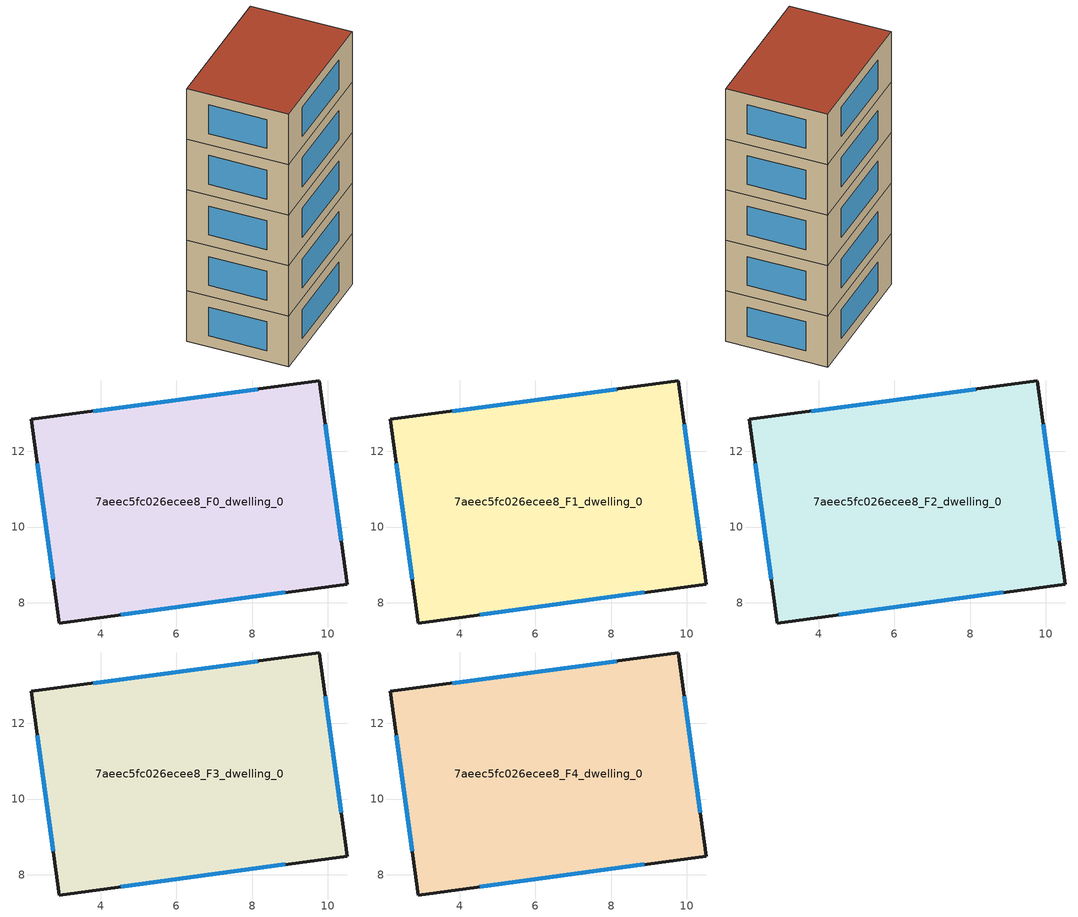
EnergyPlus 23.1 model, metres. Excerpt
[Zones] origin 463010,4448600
7aeec5fc026ecee8_F0_dwelling_0
 floor ground (EU_floor_Construction): 9.78,13.86 10.51,8.49 2.9,7.46 2.17,12.84 z0
 wall outside (EU_wall_Construction): 9.78,13.86 2.17,12.84 2.9,7.46 10.51,8.49 9.78,13.86 z0:3
 window (EU_Window_Construction): 8.15,13.64 3.8,13.06 / 10.35,9.64 9.93,12.71 / 4.53,7.68 8.88,8.27 / 2.32,11.69 2.74,8.62 z0.64:2.36
7aeec5fc026ecee8_F1_dwelling_0
 floor to 7aeec5fc026ecee8_F0_dwelling_0 (EU_floor_Construction): 9.77,13.86 10.51,8.49 2.9,7.46 2.17,12.84 z3
 wall outside (EU_wall_Construction): 9.78,13.86 2.17,12.84 2.9,7.46 10.51,8.49 9.78,13.86 z3:6
 window (EU_Window_Construction): 8.15,13.64 3.8,13.06 / 10.35,9.64 9.93,12.71 / 4.53,7.68 8.88,8.27 / 2.32,11.69 2.74,8.62 z3.64:5.36
7aeec5fc026ecee8_F2_dwelling_0
 floor to 7aeec5fc026ecee8_F1_dwelling_0 (EU_floor_Construction): 9.77,13.86 10.51,8.49 2.9,7.46 2.17,12.84 z6
 wall outside (EU_wall_Construction): 9.78,13.86 2.17,12.84 2.9,7.46 10.51,8.49 9.78,13.86 z6:9
 window (EU_Window_Construction): 8.15,13.64 3.8,13.06 / 10.35,9.64 9.93,12.71 / 4.53,7.68 8.88,8.27 / 2.32,11.69 2.74,8.62 z6.64:8.36
7aeec5fc026ecee8_F3_dwelling_0
 floor to 7aeec5fc026ecee8_F2_dwelling_0 (EU_floor_Construction): 9.77,13.86 10.51,8.49 2.9,7.46 2.17,12.84 z9
 wall outside (EU_wall_Construction): 9.78,13.86 2.17,12.84 2.9,7.46 10.51,8.49 9.78,13.86 z9:12
 window (EU_Window_Construction): 8.15,13.64 3.8,13.06 / 10.35,9.64 9.93,12.71 / 4.53,7.68 8.88,8.27 / 2.32,11.69 2.74,8.62 z9.64:11.36
7aeec5fc026ecee8_F4_dwelling_0
 floor to 7aeec5fc026ecee8_F3_dwelling_0 (EU_floor_Construction): 9.77,13.86 10.51,8.49 2.9,7.46 2.17,12.84 z12
 wall outside (EU_wall_Construction): 9.78,13.86 2.17,12.84 2.9,7.46 10.51,8.49 9.78,13.86 z12:15
 window (EU_Window_Construction): 8.15,13.64 3.8,13.06 / 10.35,9.64 9.93,12.71 / 4.53,7.68 8.88,8.27 / 2.32,11.69 2.74,8.62 z12.64:14.36
 roof outside (EU_roof_Construction): 10.51,8.49 9.78,13.86 2.17,12.84 2.9,7.46 z15
[Building]
EU S2 Campaign: North Axis=0; Terrain=City; Solar Distribution=FullExterior
[Site:Location]
Yerevan-Zvartnots.Intl.AP: Latitude=40.15; Longitude=44.383; Time Zone=4; Elevation=854
[SizingPeriod:WeatherFileDays]
AnnualSizingPeriod: Begin Month=1; Begin Day of Month=1; End Month=12; End Day of Month=31; Day of Week for Start Day=Monday; Use Weather File Daylight Saving Period=No; Use Weather File Rain and Snow Indicators=No
[MATERIAL]
EU_InternalMass_Material: Roughness=MediumRough; Thickness=0.1; Conductivity=1; Density=1800; Specific Heat=900; Thermal Absorptance=0.9; Solar Absorptance=0.7; Visible Absorptance=0.7
[MATERIAL:NOMASS] Roughness=MediumRough; Thermal Absorptance=0.9; Solar Absorptance=0.7; Visible Absorptance=0.7
Name | Thermal Resistance
EU_wall_NoMass | 1.05043
EU_roof_NoMass | 1.45357
EU_floor_NoMass | 0.478065
[WINDOWMATERIAL:SIMPLEGLAZINGSYSTEM]
EU_Window_SimpleGlazing: UFactor=2.5566; Solar Heat Gain Coefficient=0.75; Visible Transmittance=0.75
[CONSTRUCTION]
EU_wall_Construction: EU_wall_NoMass
EU_roof_Construction: EU_roof_NoMass
EU_floor_Construction: EU_floor_NoMass
EU_Window_Construction: EU_Window_SimpleGlazing
EU_InternalMass_Construction: EU_InternalMass_Material
[ZONE] Type=1; Multiplier=1; Ceiling Height=autocalculate; Floor Area=autocalculate; Part of Total Floor Area=Yes
Name | Volume
7aeec5fc026ecee8_F0_dwelling_0 | 124.803
7aeec5fc026ecee8_F1_dwelling_0; 7aeec5fc026ecee8_F2_dwelling_0; 7aeec5fc026ecee8_F3_dwelling_0; 7aeec5fc026ecee8_F4_dwelling_0 | 124.802
[INTERNALMASS] Construction=EU_InternalMass_Construction; Surface Area=41.6008
Name | Zone or ZoneList
7aeec5fc026ecee8_F0_dwelling_0_EU_InternalMass | 7aeec5fc026ecee8_F0_dwelling_0
7aeec5fc026ecee8_F1_dwelling_0_EU_InternalMass | 7aeec5fc026ecee8_F1_dwelling_0
7aeec5fc026ecee8_F2_dwelling_0_EU_InternalMass | 7aeec5fc026ecee8_F2_dwelling_0
7aeec5fc026ecee8_F3_dwelling_0_EU_InternalMass | 7aeec5fc026ecee8_F3_dwelling_0
7aeec5fc026ecee8_F4_dwelling_0_EU_InternalMass | 7aeec5fc026ecee8_F4_dwelling_0
[OTHEREQUIPMENT] Fuel Type=Electricity; Design Level Calculation Method=Watts/Area; Power per Zone Floor Area=1; Fraction Latent=0; Fraction Radiant=0; Fraction Lost=0; Carbon Dioxide Generation Rate=0; EndUse Subcategory=EU_Step8_InternalGains
Name | Zone or ZoneList or Space or SpaceList | Schedule
EU_Step8_InternalGain_7aeec5fc026ecee8_F0_dwelling_0_f000 | 7aeec5fc026ecee8_F0_dwelling_0 | EU_Step8_GainSchedule_7aeec5fc026ecee8_F0_dwelling_0_f000
EU_Step8_InternalGain_7aeec5fc026ecee8_F1_dwelling_0_f000 | 7aeec5fc026ecee8_F1_dwelling_0 | EU_Step8_GainSchedule_7aeec5fc026ecee8_F1_dwelling_0_f000
EU_Step8_InternalGain_7aeec5fc026ecee8_F2_dwelling_0_f000 | 7aeec5fc026ecee8_F2_dwelling_0 | EU_Step8_GainSchedule_7aeec5fc026ecee8_F2_dwelling_0_f000
EU_Step8_InternalGain_7aeec5fc026ecee8_F3_dwelling_0_f000 | 7aeec5fc026ecee8_F3_dwelling_0 | EU_Step8_GainSchedule_7aeec5fc026ecee8_F3_dwelling_0_f000
EU_Step8_InternalGain_7aeec5fc026ecee8_F4_dwelling_0_f000 | 7aeec5fc026ecee8_F4_dwelling_0 | EU_Step8_GainSchedule_7aeec5fc026ecee8_F4_dwelling_0_f000
[ZONEVENTILATION:DESIGNFLOWRATE] Schedule=EU_AlwaysOn; Design Flow Rate Calculation Method=AirChanges/Hour; Air Changes per Hour=0.557805; Ventilation Type=Natural; Fan Pressure Rise=0; Fan Total Efficiency=1; Constant Term Coefficient=1; Temperature Term Coefficient=0; Velocity Term Coefficient=0; Velocity Squared Term Coefficient=0; Minimum Indoor Temperature=-100; Maximum Indoor Temperature=100; Delta Temperature=-100; Minimum Outdoor Temperature=-100; Maximum Outdoor Temperature=100; Maximum Wind Speed=40
Name | Zone or ZoneList or Space or SpaceList
EU_ConstantAir_7aeec5fc026ecee8_F0_dwelling_0 | 7aeec5fc026ecee8_F0_dwelling_0
EU_ConstantAir_7aeec5fc026ecee8_F1_dwelling_0 | 7aeec5fc026ecee8_F1_dwelling_0
EU_ConstantAir_7aeec5fc026ecee8_F2_dwelling_0 | 7aeec5fc026ecee8_F2_dwelling_0
EU_ConstantAir_7aeec5fc026ecee8_F3_dwelling_0 | 7aeec5fc026ecee8_F3_dwelling_0
EU_ConstantAir_7aeec5fc026ecee8_F4_dwelling_0 | 7aeec5fc026ecee8_F4_dwelling_0
[HVACTEMPLATE:THERMOSTAT] Constant Heating Setpoint=20; Constant Cooling Setpoint=50
EU_HeatOnly_7aeec5fc026ecee8_F0_dwelling_0; EU_HeatOnly_7aeec5fc026ecee8_F1_dwelling_0; EU_HeatOnly_7aeec5fc026ecee8_F2_dwelling_0; EU_HeatOnly_7aeec5fc026ecee8_F3_dwelling_0; EU_HeatOnly_7aeec5fc026ecee8_F4_dwelling_0
[HVACTEMPLATE:ZONE:IDEALLOADSAIRSYSTEM] System Availability Schedule=EU_AlwaysOn; Maximum Heating Supply Air Temperature=50; Minimum Cooling Supply Air Temperature=13; Maximum Heating Supply Air Humidity Ratio=0.0156; Minimum Cooling Supply Air Humidity Ratio=0.0077; Heating Limit=NoLimit; Cooling Limit=NoLimit; Heating Availability Schedule=EU_AlwaysOn; Cooling Availability Schedule=EU_CoolingOff; Dehumidification Control Type=ConstantSensibleHeatRatio; Cooling Sensible Heat Ratio=0.7; Dehumidification Setpoint=60; Humidification Control Type=None; Humidification Setpoint=30; Outdoor Air Method=None; Outdoor Air Flow Rate per Person=0.00944; Outdoor Air Flow Rate per Zone Floor Area=0; Outdoor Air Flow Rate per Zone=0; Demand Controlled Ventilation Type=None; Outdoor Air Economizer Type=NoEconomizer; Heat Recovery Type=None; Sensible Heat Recovery Effectiveness=0.7; Latent Heat Recovery Effectiveness=0.65
Name | Template Thermostat
7aeec5fc026ecee8_F0_dwelling_0 | EU_HeatOnly_7aeec5fc026ecee8_F0_dwelling_0
7aeec5fc026ecee8_F1_dwelling_0 | EU_HeatOnly_7aeec5fc026ecee8_F1_dwelling_0
7aeec5fc026ecee8_F2_dwelling_0 | EU_HeatOnly_7aeec5fc026ecee8_F2_dwelling_0
7aeec5fc026ecee8_F3_dwelling_0 | EU_HeatOnly_7aeec5fc026ecee8_F3_dwelling_0
7aeec5fc026ecee8_F4_dwelling_0 | EU_HeatOnly_7aeec5fc026ecee8_F4_dwelling_0
[SIZING:ZONE] Zone Cooling Design Supply Air Temperature Input Method=SupplyAirTemperature; Zone Cooling Design Supply Air Temperature=13; Zone Heating Design Supply Air Temperature Input Method=SupplyAirTemperature; Zone Heating Design Supply Air Temperature=50; Zone Cooling Design Supply Air Humidity Ratio=0.008; Zone Heating Design Supply Air Humidity Ratio=0.008; Cooling Design Air Flow Method=DesignDay; Cooling Design Air Flow Rate=0; Cooling Minimum Air Flow per Zone Floor Area=0.000762; Cooling Minimum Air Flow=0; Cooling Minimum Air Flow Fraction=0.2; Heating Design Air Flow Method=DesignDay; Heating Design Air Flow Rate=0; Heating Maximum Air Flow per Zone Floor Area=0.002032; Heating Maximum Air Flow=0.141576; Heating Maximum Air Flow Fraction=0.3; Account for Dedicated Outdoor Air System=No; Dedicated Outdoor Air System Control Strategy=NeutralSupplyAir; Dedicated Outdoor Air Low Setpoint Temperature for Design=autosize; Dedicated Outdoor Air High Setpoint Temperature for Design=autosize; Zone Load Sizing Method=Sensible Load Only No Latent Load; Zone Latent Cooling Design Supply Air Humidity Ratio Input Method=HumidityRatioDifference; Zone Cooling Design Supply Air Humidity Ratio Difference=0.005; Zone Latent Heating Design Supply Air Humidity Ratio Input Method=HumidityRatioDifference; Zone Humidification Design Supply Air Humidity Ratio Difference=0.005
7aeec5fc026ecee8_F0_dwelling_0; 7aeec5fc026ecee8_F1_dwelling_0; 7aeec5fc026ecee8_F2_dwelling_0; 7aeec5fc026ecee8_F3_dwelling_0; 7aeec5fc026ecee8_F4_dwelling_0
[SCHEDULE:CONSTANT]
Name | Hourly Value
EU_AlwaysOn | 1
EU_CoolingOff | 0
[SCHEDULE:FILE] Column Number=1; Rows to Skip at Top=0; Number of Hours of Data=8760; Column Separator=Comma; Interpolate to Timestep=No; Minutes per Item=60; Adjust Schedule for Daylight Savings=Yes
Name | File
EU_Step8_GainSchedule_7aeec5fc026ecee8_F0_dwelling_0_f000 | ../../schedules/7aeec5fc026ecee8/7aeec5fc026ecee8_F0_dwelling_0_f000_gain.csv
EU_Step8_GainSchedule_7aeec5fc026ecee8_F1_dwelling_0_f000 | ../../schedules/7aeec5fc026ecee8/7aeec5fc026ecee8_F1_dwelling_0_f000_gain.csv
EU_Step8_GainSchedule_7aeec5fc026ecee8_F2_dwelling_0_f000 | ../../schedules/7aeec5fc026ecee8/7aeec5fc026ecee8_F2_dwelling_0_f000_gain.csv
EU_Step8_GainSchedule_7aeec5fc026ecee8_F3_dwelling_0_f000 | ../../schedules/7aeec5fc026ecee8/7aeec5fc026ecee8_F3_dwelling_0_f000_gain.csv
EU_Step8_GainSchedule_7aeec5fc026ecee8_F4_dwelling_0_f000 | ../../schedules/7aeec5fc026ecee8/7aeec5fc026ecee8_F4_dwelling_0_f000_gain.csv
